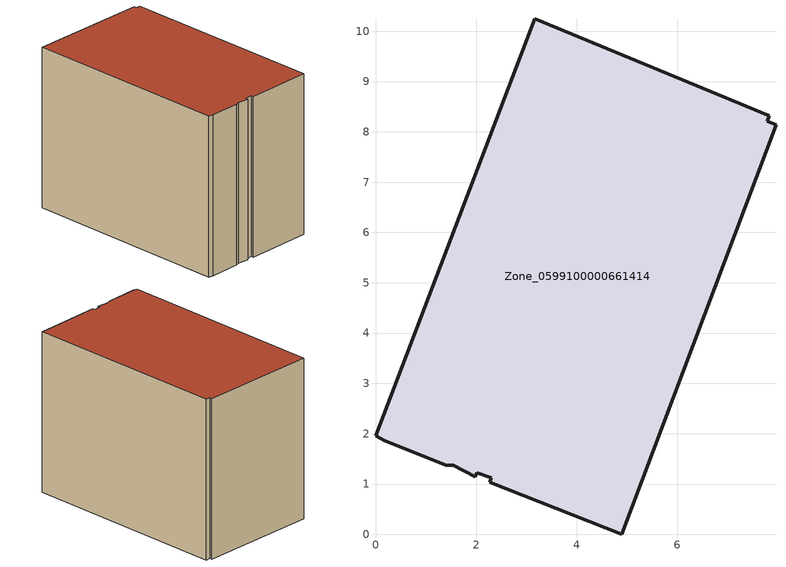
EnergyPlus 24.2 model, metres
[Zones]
Zone_0599100000661414
 floor ground (C_G): 4.89,0 2.27,1.03 2.31,1.13 2.01,1.22 1.98,1.15 1.55,1.37 1.4,1.38 0.18,1.86 0,1.96 3.17,10.25 7.83,8.32 7.79,8.21 7.96,8.15 z0.06
 wall outside (C_F): 0,1.96 0.18,1.86 1.4,1.38 1.55,1.37 1.98,1.15 2.01,1.22 2.31,1.13 2.27,1.03 4.89,0 7.96,8.15 7.79,8.21 7.83,8.32 3.17,10.25 0,1.96 z0.06:6.99
 roof outside (C_R): 2.27,1.03 4.89,0 7.96,8.15 7.79,8.21 7.83,8.32 3.17,10.25 0,1.96 0.18,1.86 1.4,1.38 1.55,1.37 1.98,1.15 2.01,1.22 2.31,1.13 z6.99
[BUILDING]
Pand.0599100000661414: North Axis=0; Terrain=City; Loads Convergence Tolerance Value=0.04; Temperature Convergence Tolerance Value=0.4; Solar Distribution=FullExterior; Maximum Number of Warmup Days=25; Minimum Number of Warmup Days=1
[Site:Location]
Rotterdam.The.Hague.AP_ZH_NLD Design_Conditions: Latitude=51.96; Longitude=4.45; Time Zone=1; Elevation=-4.5
[SITE:GROUNDTEMPERATURE:BUILDINGSURFACE]
18, 18, 18, 18, 18, 18, 18, 18, 18, 18, 18, 18
[MATERIAL] Thermal Absorptance=0.9; Solar Absorptance=0.7; Visible Absorptance=0.7
Name | Roughness | Thickness | Conductivity | Density | Specific Heat
G.D.1965 | MediumSmooth | 0.15 | 1 | 540 | 1210
F.D.1965 | Rough | 0.3 | 0.857143 | 1920 | 840
R.D.1965 | MediumRough | 0.2 | 0.08 | 1500 | 1000
[CONSTRUCTION]
C_G: G.D.1965
C_F: F.D.1965
C_R: R.D.1965
[ZONE]
Zone_0599100000661414: Type=1; Multiplier=1; Ceiling Height=Autocalculate; Volume=Autocalculate; Floor Area=autocalculate; Part of Total Floor Area=Yes
[ZONEINFILTRATION:DESIGNFLOWRATE]
Infil_Zone_0599100000661414: Zone or ZoneList or Space or SpaceList=Zone_0599100000661414; Schedule=AlwaysOn; Design Flow Rate Calculation Method=Flow/Area; Flow Rate per Floor Area=0.0042; Constant Term Coefficient=1; Temperature Term Coefficient=0; Velocity Term Coefficient=0; Velocity Squared Term Coefficient=0
[HVACTEMPLATE:ZONE:IDEALLOADSAIRSYSTEM]
Zone_0599100000661414: Maximum Heating Supply Air Temperature=50; Minimum Cooling Supply Air Temperature=13; Maximum Heating Supply Air Humidity Ratio=0.0156; Minimum Cooling Supply Air Humidity Ratio=0.0077; Heating Limit=NoLimit; Cooling Limit=NoLimit; Dehumidification Control Type=ConstantSensibleHeatRatio; Cooling Sensible Heat Ratio=0.7; Dehumidification Setpoint=60; Humidification Control Type=None; Humidification Setpoint=30; Outdoor Air Method=None; Outdoor Air Flow Rate per Person=0.00944; Outdoor Air Flow Rate per Zone Floor Area=0; Outdoor Air Flow Rate per Zone=0; Demand Controlled Ventilation Type=None; Outdoor Air Economizer Type=NoEconomizer; Heat Recovery Type=None; Sensible Heat Recovery Effectiveness=0.7; Latent Heat Recovery Effectiveness=0.65
[ZONECONTROL:THERMOSTAT]
ThermostatControl_Zone_0599100000661414: Zone or ZoneList=Zone_0599100000661414; Control Type Schedule=DualSetpointControlType; Control 1=Thermostat_Zone_0599100000661414; Temperature Difference Between Cutout And Setpoint=0
[THERMOSTATSETPOINT:DUALSETPOINT]
Thermostat_Zone_0599100000661414: Heating Setpoint Temperature Schedule=HeatingSetpoint_Zone_0599100000661414; Cooling Setpoint Temperature Schedule=CoolingSetpoint_Zone_0599100000661414
[SCHEDULE:COMPACT]
HeatingSetpoint_Zone_0599100000661414: Through: 12/31, For: AllDays, Until: 24:00, 21
CoolingSetpoint_Zone_0599100000661414: Through: 12/31, For: AllDays, Until: 24:00, 24
DualSetpointControlType: Through: 12/31, For: AllDays, Until: 24:00, 4
AlwaysOn: Through: 12/31, For: AllDays, Until: 24:00, 1
